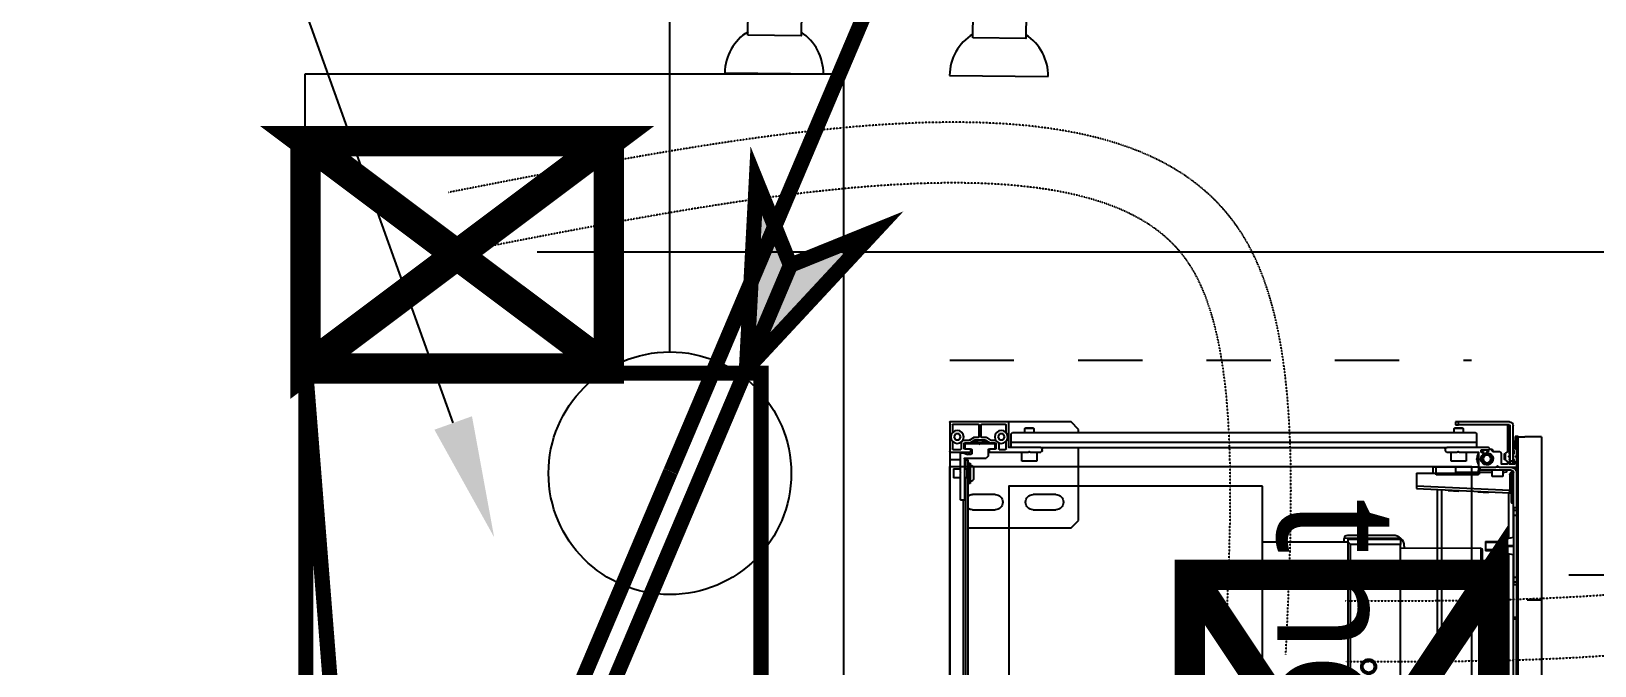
# Model space of a CAD drawing. Header units: millimetres. Extents: x 459337 to 526921, y -375392 to -289779.
# Drawn here: x 469246 to 470277, y -344274 to -343856 of the extents above; entities that cross this region are included whole.
import ezdxf
from ezdxf import colors
from ezdxf.entities.mleader import LeaderData, LeaderLine
from ezdxf.math import Vec2, Vec3

# ---------------------------------------------------------------- set-up
doc = ezdxf.new("R2010")
doc.units = ezdxf.units.MM
for name, pattern in [('prlm_ef', [0.165, 0.1, -0.065]), ('prlm_gaz', [36, 24, -3, 0, -3, 0, -3, 0, -3]), ('prlm_vmc', [0.282222, 0.141111, -0.141111])]:
    doc.linetypes.add(name, pattern=pattern)
for name, color, linetype, lineweight in [('_GAZELEC-BOITE INCORPO', 36, 'Continuous', 18), ('_GAZELEC-RESERVATION', 1, 'Continuous', 18), ('_GAZELEC-RESERVATION 2', 132, 'Continuous', 18)]:
    doc.layers.add(name, color=color, linetype=linetype, lineweight=lineweight)
for name, color, linetype in [('_GAZELEC-EAU CHAUDE', 1, 'Continuous'), ('GAZ-EU FLECHE', 42, 'Continuous'), ('GAZ-FLECHE VMC', 93, 'Continuous'), ('prlm-CHAUFF', 30, 'Continuous'), ('prlm-EAU-EF', 161, 'Continuous'), ('prlm-GAZ', 20, 'Continuous'), ('prlm-GT', 242, 'Continuous'), ('prlm-MOD', 64, 'Continuous'), ('prlm-VMC', 93, 'Continuous')]:
    doc.layers.add(name, color=color, linetype=linetype)
doc.styles.add('Arial', font='arial.ttf')
doc.styles.add('prlm-chauff', font='trebucbi.ttf', dxfattribs={"height": 18})
doc.styles.get("Standard").update_dxf_attribs({"font": 'arial.ttf'})
doc.dimstyles.new('200', dxfattribs={"dimtxt": 150, "dimasz": 25, "dimexe": 50, "dimexo": 50, "dimgap": 20, "dimtad": 1, "dimdec": 0, "dimlfac": 0.1, "dimdsep": 46, "dimtxsty": 'Arial', "dimblk1": 'DOTBLANK', "dimblk2": 'DOTBLANK', "dimsah": 1, "dimcen": 25, "dimclrd": 5, "dimclre": 5, "dimadec": 0, "dimazin": 0, "dimtfac": 1, "dimtdec": 0, "dimtmove": 0, "dimatfit": 3, "dimldrblk": 'DOTBLANK', "dimfxl": 50, "dimtolj": 1, "dimtzin": 0, "dimarcsym": 0})

# ---------------------------------------------------------------- blocks, each defined once
blk = doc.blocks.new('MTI900_Alu_390')
at = {"layer": 'prlm-MOD', "color": 1, "linetype": 'Continuous'}
for p, q in [((-4.475, 0), (-4.472, 0)), ((-4.475, -0.003), (-4.475, 0)), ((-4.472, 0), (-4.278, 0)), ((-4.278, 0), (-4.225, 0)), ((-4.225, 0), (4.225, 0)), ((-4.225, -0.07), (-4.225, 0)), ((-4.475, -0.387), (-4.475, -0.003)), ((-4.457, -0.191), (-4.457, -0.021)), ((-4.454, -0.018), (-4.403, -0.018)), ((-4.395, -0.038), (-4.375, -0.027)), ((-4.395, -0.062), (-4.395, -0.038)), ((-4.375, -0.073), (-4.395, -0.062)), ((-4.375, -0.027), (-4.355, -0.038)), ((-4.355, -0.062), (-4.375, -0.073)), ((-4.355, -0.038), (-4.355, -0.062)), ((-4.353, -0.086), (-4.353, -0.129)), ((-4.347, -0.018), (-4.296, -0.018)), ((-4.335, -0.098), (-4.335, -0.134)), ((-4.298, -0.095), (-4.332, -0.095)), ((-4.296, -0.077), (-4.331, -0.077)), ((-4.33, -0.195), (-4.33, -0.103)), ((-4.327, -0.1), (-4.298, -0.1)), ((-4.295, -0.137), (-4.295, -0.098)), ((-4.293, -0.021), (-4.293, -0.074)), ((-4.275, -0.003), (-4.275, -0.137)), ((-4.27, -0.073), (-4.27, -0.09)), ((-4.27, -0.09), (-4.26, -0.12)), ((-4.267, -0.07), (-4.14, -0.07)), ((-4.235, -0.1), (-4.235, -0.24)), ((-3.963, -0.1), (-4.229, -0.1)), ((-4.225, -0.105), (-4.225, -0.1)), ((-4.165, -0.025), (-4.105, -0.025)), ((-4.165, -0.025), (-4.165, -0.07)), ((-4.165, -0.1), (-4.165, -0.115)), ((-4.135, -0.075), (-4.14, -0.07)), ((-4.13, -0.07), (-4.135, -0.075)), ((-4.13, -0.07), (-3.963, -0.07)), ((-4.105, -0.07), (-4.105, -0.025)), ((-4.105, -0.115), (-4.105, -0.1)), ((-3.96, -0.073), (-3.96, -0.097)), ((-3.96, -0.09), (3.96, -0.09)), ((-4.376, -0.194), (-4.454, -0.194)), ((-4.454, -0.206), (-4.376, -0.206)), ((-4.373, -0.16), (-4.373, -0.191)), ((-4.354, -0.13), (-4.372, -0.159)), ((-4.338, -0.16), (-4.355, -0.19)), ((-4.355, -0.166), (-4.355, -0.234)), ((-4.336, -0.136), (-4.354, -0.164)), ((-4.33, -0.168), (-4.342, -0.168)), ((-4.338, -0.24), (-4.338, -0.16)), ((-4.33, -0.16), (-4.338, -0.16)), ((-4.325, -0.2), (-4.33, -0.195)), ((-4.33, -0.205), (-4.325, -0.2)), ((-4.33, -0.297), (-4.33, -0.205)), ((-4.295, -0.137), (-4.295, -0.142)), ((-4.278, -0.14), (-4.292, -0.14)), ((-4.292, -0.145), (-4.263, -0.145)), ((-4.26, -0.142), (-4.26, -0.12)), ((-4.225, -0.105), (-4.165, -0.105)), ((-4.225, -0.105), (-4.225, -0.12)), ((-4.225, -0.12), (-4.17, -0.12)), ((-4.203, -0.12), (-4.203, -0.125)), ((-4.203, -0.125), (-4.067, -0.125)), ((-4.203, -0.125), (-4.203, -0.135)), ((-4.203, -0.135), (-4.067, -0.135)), ((-4.165, -0.115), (-4.175, -0.125)), ((-4.167, -0.158), (-4.102, -0.158)), ((-4.105, -0.115), (-4.165, -0.115)), ((-4.105, -0.105), (4.105, -0.105)), ((-4.095, -0.125), (-4.105, -0.115)), ((-4.1, -0.12), (4.1, -0.12)), ((-4.067, -0.125), (-4.067, -0.12)), ((-4.067, -0.135), (-4.067, -0.125)), ((-3.995, -0.3), (-3.995, -0.15)), ((-3.895, -0.15), (-3.895, -0.3)), ((-3.775, -0.12), (-3.775, -0.8)), ((-4.457, -0.369), (-4.457, -0.209)), ((-4.373, -0.209), (-4.373, -0.24)), ((-4.373, -0.24), (-4.354, -0.27)), ((-4.355, -0.21), (-4.338, -0.24)), ((-4.354, -0.236), (-4.335, -0.265)), ((-4.353, -0.271), (-4.353, -0.304)), ((-4.33, -0.232), (-4.342, -0.232)), ((-4.338, -0.24), (-4.33, -0.24)), ((-4.335, -0.265), (-4.335, -0.302)), ((-4.332, -0.305), (-4.298, -0.305)), ((-4.298, -0.3), (-4.327, -0.3)), ((-4.295, -0.258), (-4.295, -0.263)), ((-4.295, -0.302), (-4.295, -0.263)), ((-4.25, -0.255), (-4.292, -0.255)), ((-4.292, -0.26), (-4.278, -0.26)), ((-4.275, -0.263), (-4.275, -0.52)), ((-4.25, -0.255), (-4.235, -0.24)), ((-4.475, -0.8), (-4.475, -0.387)), ((-4.308, -0.39), (-4.472, -0.39)), ((-4.403, -0.372), (-4.454, -0.372)), ((-4.395, -0.405), (-4.405, -0.415)), ((-4.395, -0.328), (-4.375, -0.317)), ((-4.395, -0.352), (-4.395, -0.328)), ((-4.375, -0.363), (-4.395, -0.352)), ((-4.34, -0.405), (-4.395, -0.405)), ((-4.375, -0.317), (-4.355, -0.328)), ((-4.355, -0.352), (-4.375, -0.363)), ((-4.355, -0.328), (-4.355, -0.352)), ((-4.296, -0.372), (-4.347, -0.372)), ((-4.305, -0.405), (-4.34, -0.405)), ((-4.34, -0.405), (-4.34, -3.475)), ((-4.328, -0.323), (-4.296, -0.323)), ((-4.305, -0.6), (-4.305, -0.393)), ((-4.293, -0.326), (-4.293, -0.369)), ((-4.43, -0.495), (-4.435, -0.5)), ((-4.435, -0.5), (-4.435, -0.55)), ((-4.43, -0.555), (-4.43, -0.495)), ((-4.405, -0.495), (-4.43, -0.495)), ((-4.405, -0.415), (-4.405, -3.465)), ((-4.215, -0.475), (-4.275, -0.475)), ((-4.215, -0.575), (-4.215, -0.475)), ((-4.435, -0.55), (-4.43, -0.555)), ((-4.43, -0.555), (-4.405, -0.555)), ((-4.305, -0.6), (-4.305, -3.277)), ((-4.285, -0.61), (-4.295, -0.61)), ((-4.275, -0.52), (-4.278, -0.523)), ((-4.278, -0.527), (-4.275, -0.53)), ((-4.275, -0.53), (-4.275, -0.52)), ((-4.275, -0.53), (-4.275, -0.6)), ((-4.275, -0.575), (-4.215, -0.575)), ((-3.995, -0.7), (-3.995, -0.55)), ((-3.895, -0.55), (-3.895, -0.7)), ((-4.425, -0.85), (-4.475, -0.8)), ((-3.775, -0.8), (-3.825, -0.85)), ((-4.405, -0.85), (-4.425, -0.85)), ((-3.825, -0.85), (-4.305, -0.85)), ((-4.135, -3.077), (-4.136, -3.497)), ((-4.135, -3.077), (-4.05, -3.077)), ((-4.022, -3.692), (-4.05, -3.077)), ((-4.05, -3.077), (-4.035, -3.077)), ((-4.035, -3.077), (-4.007, -3.691)), ((-4.175, -3.207), (-4.175, -3.187)), ((-4.135, -3.187), (-4.175, -3.187)), ((-4.305, -3.553), (-4.305, -3.277)), ((-4.295, -3.267), (-4.285, -3.267)), ((-4.275, -3.277), (-4.275, -3.346)), ((-4.175, -3.337), (-4.175, -3.207)), ((-4.125, -3.207), (-4.175, -3.207)), ((-4.125, -3.487), (-4.125, -3.207)), ((-0.277, -3.215), (-4.029, -3.215)), ((-0.277, -3.245), (-4.027, -3.245)), ((-4.021, -3.285), (-4.026, -3.286)), ((-4.021, -3.285), (-4.017, -3.356)), ((-4.475, -3.355), (-4.475, -3.335)), ((-4.475, -3.335), (-4.455, -3.335)), ((-4.475, -3.69), (-4.475, -3.355)), ((-4.455, -3.355), (-4.475, -3.355)), ((-4.455, -3.335), (-4.455, -3.355)), ((-4.455, -3.69), (-4.455, -3.355)), ((-4.43, -3.325), (-4.435, -3.33)), ((-4.435, -3.33), (-4.435, -3.38)), ((-4.435, -3.38), (-4.43, -3.385)), ((-4.43, -3.385), (-4.43, -3.325)), ((-4.405, -3.325), (-4.43, -3.325)), ((-4.43, -3.385), (-4.405, -3.385)), ((-4.276, -3.348), (-4.278, -3.35)), ((-4.278, -3.354), (-4.276, -3.356)), ((-4.215, -3.305), (-4.275, -3.305)), ((-4.275, -3.358), (-4.275, -3.346)), ((-4.275, -3.358), (-4.275, -3.484)), ((-4.215, -3.405), (-4.215, -3.305)), ((-4.175, -3.487), (-4.175, -3.337)), ((-4.14, -3.337), (-4.175, -3.337)), ((-4.14, -3.487), (-4.14, -3.337)), ((-4.022, -3.356), (-4.017, -3.356)), ((-4.405, -3.465), (-4.395, -3.475)), ((-4.34, -3.475), (-4.395, -3.475)), ((-4.305, -3.475), (-4.34, -3.475)), ((-4.29, -3.507), (-4.285, -3.504)), ((-4.274, -3.504), (-4.287, -3.504)), ((-4.275, -3.405), (-4.215, -3.405)), ((-4.272, -3.487), (-4.178, -3.487)), ((-4.24, -3.478), (-4.23, -3.472)), ((-4.23, -3.472), (-4.22, -3.478)), ((-4.175, -3.49), (-4.175, -3.487)), ((-4.175, -3.487), (-4.155, -3.487)), ((-4.175, -3.49), (-4.175, -3.601)), ((-4.155, -3.497), (-4.175, -3.497)), ((-4.14, -3.487), (-4.155, -3.487)), ((-4.155, -3.487), (-4.155, -3.497)), ((-4.155, -3.702), (-4.155, -3.497)), ((-4.125, -3.487), (-4.14, -3.487)), ((-4.14, -3.577), (-4.14, -3.487)), ((-4.136, -3.497), (-4.14, -3.497)), ((-4.012, -3.482), (-4.017, -3.482)), ((-4.012, -3.482), (-4.008, -3.552)), ((-4.277, -3.582), (-4.304, -3.555)), ((-4.291, -3.577), (-4.291, -3.568)), ((-4.281, -3.583), (-4.291, -3.577)), ((-4.29, -3.507), (-4.29, -3.549)), ((-4.287, -3.552), (-4.282, -3.552)), ((-4.279, -3.549), (-4.279, -3.545)), ((-4.276, -3.542), (-4.273, -3.542)), ((-4.276, -3.627), (-4.276, -3.584)), ((-4.271, -3.518), (-4.271, -3.507)), ((-4.266, -3.521), (-4.268, -3.521)), ((-4.195, -3.561), (-4.195, -3.523)), ((-4.176, -3.603), (-4.183, -3.61)), ((-4.175, -3.623), (-4.175, -3.601)), ((-4.115, -3.577), (-4.155, -3.577)), ((-4.115, -3.647), (-4.115, -3.577)), ((-4.013, -3.552), (-4.008, -3.552)), ((-3.685, -3.532), (-3.625, -3.532)), ((-3.685, -3.532), (-3.685, -3.677)), ((-3.679, -3.677), (-3.679, -3.532)), ((-3.631, -3.677), (-3.631, -3.532)), ((-3.625, -3.677), (-3.625, -3.532)), ((-4.455, -3.682), (-4.455, -3.68)), ((-4.452, -3.677), (-4.279, -3.677)), ((-4.215, -3.695), (-4.45, -3.695)), ((-4.285, -3.692), (-4.445, -3.692)), ((-4.265, -3.69), (-4.283, -3.69)), ((-4.277, -3.676), (-4.268, -3.663)), ((-4.198, -3.637), (-4.266, -3.637)), ((-4.263, -3.657), (-4.265, -3.659)), ((-4.225, -3.659), (-4.265, -3.659)), ((-4.265, -3.659), (-4.265, -3.662)), ((-4.265, -3.662), (-4.225, -3.662)), ((-4.265, -3.69), (-4.265, -3.695)), ((-4.227, -3.657), (-4.263, -3.657)), ((-4.252, -3.692), (-4.262, -3.692)), ((-4.261, -3.657), (-4.261, -3.662)), ((-4.261, -3.69), (-4.261, -3.695)), ((-4.247, -3.687), (-4.252, -3.692)), ((-4.238, -3.692), (-4.243, -3.687)), ((-4.228, -3.692), (-4.238, -3.692)), ((-4.229, -3.657), (-4.229, -3.662)), ((-4.229, -3.69), (-4.229, -3.695)), ((-4.225, -3.659), (-4.227, -3.657)), ((-4.225, -3.662), (-4.225, -3.659)), ((-4.225, -3.69), (-4.198, -3.69)), ((-4.225, -3.695), (-4.225, -3.69)), ((-4.222, -3.663), (-4.213, -3.676)), ((-4.215, -3.715), (-4.215, -3.695)), ((-4.215, -3.695), (-4.195, -3.695)), ((-4.211, -3.677), (-4.198, -3.677)), ((-4.195, -3.674), (-4.195, -3.64)), ((-4.195, -3.722), (-4.195, -3.693)), ((-4.183, -3.614), (-4.176, -3.621)), ((-4.175, -3.623), (-4.175, -3.734)), ((-4.155, -3.647), (-4.115, -3.647)), ((-4.14, -3.657), (-4.14, -3.647)), ((-4.125, -3.692), (-4.022, -3.692)), ((-4.125, -3.702), (-4.125, -3.692)), ((-4.125, -3.702), (-4.105, -3.702)), ((-4.105, -3.702), (-3.965, -3.702)), ((-4.105, -3.702), (-4.105, -3.712)), ((-4.007, -3.691), (-4.022, -3.692)), ((-4.022, -3.692), (-4.022, -3.692)), ((-3.707, -3.685), (-4.007, -3.685)), ((-4.007, -3.691), (-4.007, -3.692)), ((-3.965, -3.702), (-3.945, -3.702)), ((-3.965, -3.702), (-3.965, -3.712)), ((-3.705, -3.677), (-3.713, -3.717)), ((-3.66, -3.677), (-3.705, -3.677)), ((-3.66, -3.622), (-3.655, -3.622)), ((-3.66, -3.622), (-3.66, -3.636)), ((-3.66, -3.636), (-3.655, -3.636)), ((-3.66, -3.636), (-3.66, -3.717)), ((-3.655, -3.622), (-3.655, -3.636)), ((-3.655, -3.636), (-3.655, -3.717)), ((-3.655, -3.677), (-3.605, -3.677)), ((-3.597, -3.717), (-3.605, -3.677)), ((-0.26, -3.685), (-3.603, -3.685)), ((-4.215, -3.715), (-4.45, -3.715)), ((-4.378, -3.747), (-4.378, -3.727)), ((-4.378, -3.727), (-4.298, -3.727)), ((-4.375, -3.747), (-4.378, -3.747)), ((-4.375, -3.737), (4.375, -3.737)), ((-4.375, -3.747), (-4.375, -3.737)), ((4.375, -3.747), (-4.375, -3.747)), ((-4.375, -3.747), (-4.375, -3.792)), ((-4.375, -3.902), (-4.375, -3.792)), ((-4.345, -3.724), (-4.345, -3.718)), ((-4.342, -3.715), (-4.288, -3.715)), ((-4.298, -3.727), (-4.342, -3.727)), ((-4.298, -3.727), (-4.298, -3.737)), ((-4.295, -3.734), (-4.295, -3.73)), ((-4.283, -3.72), (-4.265, -3.72)), ((-4.265, -3.716), (-4.269, -3.72)), ((-4.262, -3.716), (-4.265, -3.716)), ((-4.26, -3.715), (-4.231, -3.715)), ((-4.247, -3.732), (-4.252, -3.737)), ((-4.241, -3.734), (-4.249, -3.734)), ((-4.238, -3.737), (-4.243, -3.732)), ((-4.225, -3.716), (-4.229, -3.716)), ((-4.221, -3.72), (-4.225, -3.716)), ((-4.225, -3.72), (-4.215, -3.72)), ((-4.195, -3.715), (-4.215, -3.715)), ((-4.215, -3.72), (-4.215, -3.722)), ((-4.212, -3.725), (-4.198, -3.725)), ((-4.175, -3.737), (-4.175, -3.734)), ((-4.165, -3.737), (-4.165, -3.726)), ((-3.907, -3.717), (-4.14, -3.717)), ((-4.135, -3.717), (-4.135, -3.712)), ((-4.105, -3.712), (-4.135, -3.712)), ((-4.105, -3.712), (-4.105, -3.717)), ((-3.965, -3.712), (-4.105, -3.712)), ((-3.965, -3.717), (-3.965, -3.712)), ((-3.935, -3.712), (-3.965, -3.712)), ((-3.935, -3.712), (-3.935, -3.717)), ((-3.935, -3.715), (-3.713, -3.715)), ((-3.907, -3.737), (-3.907, -3.717)), ((-3.907, -3.717), (-3.893, -3.717)), ((-3.893, -3.717), (-3.86, -3.717)), ((-3.893, -3.717), (-3.893, -3.737)), ((-3.86, -3.717), (-3.45, -3.717)), ((-3.86, -3.717), (-3.86, -3.737)), ((-3.597, -3.715), (-0.25, -3.715)), ((-3.45, -3.717), (-3.45, -3.737)), ((-3.45, -3.717), (-3.417, -3.717)), ((-3.417, -3.737), (-3.417, -3.717)), ((-3.417, -3.717), (-3.403, -3.717)), ((-3.185, -3.717), (-3.403, -3.717)), ((-3.403, -3.717), (-3.403, -3.737)), ((-3.185, -3.717), (-3.175, -3.717)), ((-3.185, -3.737), (-3.185, -3.717)), ((-3.175, -3.717), (-3.175, -3.737)), ((-3.175, -3.735), (-0.243, -3.735)), ((-4.375, -3.902), (4.375, -3.902))]:
    blk.add_line(p, q, dxfattribs=at)
at = {"layer": 'prlm-MOD', "color": 1, "ltscale": 50}
blk.add_lwpolyline([(-3.3, -3.806), (-3.3, -3.902)], dxfattribs=at)
at = {"layer": 'prlm-MOD', "color": 1, "linetype": 'Continuous'}
for centre, radius in [((-4.375, -0.05), 0.0425), ((-4.375, -0.34), 0.0425), ((-4.23, -3.542), 0.035), ((-4.23, -3.542), 0.03), ((-4.23, -3.542), 0.025)]:
    blk.add_circle(centre, radius, dxfattribs=at)
for centre, radius, start, end in [((-4.472, -0.003), 0.003, 90, 180), ((-4.278, -0.003), 0.003, 0, 90), ((-4.454, -0.021), 0.003, 90, 180), ((-4.403, -0.021), 0.003, 84.5182, 90), ((-4.347, -0.021), 0.003, 90, 95.4817), ((-4.331, -0.067), 0.01, 213.6525, 270), ((-4.332, -0.098), 0.003, 90, 180), ((-4.327, -0.103), 0.003, 90, 180), ((-4.298, -0.098), 0.003, 0, 90), ((-4.298, -0.103), 0.003, 0, 90), ((-4.296, -0.021), 0.003, 0, 90), ((-4.296, -0.074), 0.003, 270, 0), ((-4.267, -0.073), 0.003, 90, 180), ((-4.267, -0.09), 0.003, 180, 198.4349), ((-4.232, -0.1), 0.003, 0, 180), ((-3.963, -0.073), 0.003, 0, 90), ((-3.963, -0.097), 0.003, 270, 0), ((-4.454, -0.191), 0.003, 180, 270), ((-4.454, -0.209), 0.003, 90, 180), ((-4.376, -0.191), 0.003, 270, 0), ((-4.376, -0.209), 0.003, 0, 90), ((-4.37, -0.16), 0.003, 146.3099, 180), ((-4.352, -0.166), 0.003, 146.3099, 180), ((-4.356, -0.129), 0.003, 326.3099, 0), ((-4.338, -0.134), 0.003, 326.3099, 0), ((-4.292, -0.137), 0.003, 180, 270), ((-4.292, -0.142), 0.003, 180, 270), ((-4.278, -0.137), 0.003, 270, 0), ((-4.263, -0.142), 0.003, 270, 0), ((-4.263, -0.12), 0.003, 0, 18.4349), ((-4.167, -0.138), 0.02, 171.3731, 270), ((-4.167, -0.133), 0.02, 185.7392, 187.1808), ((-4.102, -0.138), 0.02, 270, 8.6269), ((-4.102, -0.133), 0.02, 352.8192, 354.2608), ((-3.945, -0.15), 0.05, 143.1301, 180), ((-3.945, -0.15), 0.05, 0, 36.8699), ((-4.352, -0.234), 0.003, 180, 213.6901), ((-4.356, -0.271), 0.003, 0, 33.6901), ((-4.332, -0.302), 0.003, 180, 270), ((-4.327, -0.297), 0.003, 180, 270), ((-4.298, -0.297), 0.003, 270, 0), ((-4.298, -0.302), 0.003, 270, 0), ((-4.292, -0.258), 0.003, 90, 180), ((-4.292, -0.263), 0.003, 90, 180), ((-4.278, -0.263), 0.003, 0, 90), ((-3.945, -0.3), 0.05, 180, 0), ((-4.472, -0.387), 0.003, 180, 270), ((-4.454, -0.369), 0.003, 180, 270), ((-4.403, -0.369), 0.003, 270, 275.4818), ((-4.347, -0.369), 0.003, 264.5182, 270), ((-4.328, -0.333), 0.01, 90, 133.851), ((-4.308, -0.393), 0.003, 0, 90), ((-4.296, -0.326), 0.003, 0, 90), ((-4.296, -0.369), 0.003, 270, 0), ((-3.945, -0.55), 0.05, 0, 180), ((-4.295, -0.6), 0.01, 180, 270), ((-4.285, -0.6), 0.01, 270, 0), ((-4.276, -0.525), 0.003, 135, 225), ((-3.945, -0.7), 0.05, 180, 0), ((-4.295, -3.277), 0.01, 90, 180), ((-4.285, -3.277), 0.01, 0, 90), ((-4.276, -3.352), 0.003, 135, 225), ((-4.278, -3.346), 0.003, 315, 0), ((-4.278, -3.358), 0.003, 0, 45), ((-4.287, -3.507), 0.003, 90, 180), ((-4.23, -3.542), 0.06, 140.7035, 188.509), ((-4.23, -3.542), 0.065, 144.2242, 157.3801), ((-4.272, -3.484), 0.003, 180, 270), ((-4.274, -3.507), 0.003, 0, 90), ((-4.23, -3.542), 0.04, 184.0006, 146.0728), ((-4.23, -3.542), 0.065, 57.7958, 122.2042), ((-4.23, -3.542), 0.06, 66.4435, 113.5565), ((-4.178, -3.49), 0.003, 0, 90), ((-4.302, -3.553), 0.003, 180, 225), ((-4.287, -3.549), 0.003, 180, 270), ((-4.23, -3.542), 0.065, 206.162, 224.9525), ((-4.282, -3.549), 0.003, 270, 0), ((-4.276, -3.545), 0.003, 90, 180), ((-4.279, -3.584), 0.003, 0, 45), ((-4.273, -3.545), 0.003, 4.0006, 90), ((-4.268, -3.518), 0.003, 180, 270), ((-4.23, -3.542), 0.04, 146.0728, 184.0006), ((-4.266, -3.518), 0.003, 270, 326.0728), ((-4.178, -3.601), 0.003, 315, 0), ((-4.45, -3.69), 0.025, 180, 270), ((-4.452, -3.68), 0.003, 90, 180), ((-4.445, -3.682), 0.01, 180, 270), ((-4.45, -3.69), 0.005, 180, 270), ((-4.283, -3.693), 0.003, 90, 160.5288), ((-4.279, -3.674), 0.003, 270, 325.008), ((-4.266, -3.627), 0.01, 180, 270), ((-4.265, -3.665), 0.003, 90, 145.008), ((-4.265, -3.693), 0.003, 19.4712, 90), ((-4.245, -3.689), 0.003, 45, 135), ((-4.225, -3.693), 0.003, 90, 160.5288), ((-4.225, -3.665), 0.003, 34.992, 90), ((-4.211, -3.674), 0.003, 214.992, 270), ((-4.198, -3.64), 0.003, 0, 90), ((-4.198, -3.674), 0.003, 270, 0), ((-4.198, -3.693), 0.003, 0, 90), ((-4.181, -3.612), 0.003, 135, 225), ((-4.178, -3.623), 0.003, 0, 45), ((-4.14, -3.702), 0.035, 180, 270), ((-4.115, -3.71), 0.05, 129.8841, 142.9139), ((-4.14, -3.702), 0.015, 180, 270), ((-4.16, -3.657), 0.02, 309.8841, 0), ((-4.125, -3.712), 0.02, 90, 192.412), ((-4.125, -3.712), 0.01, 90, 180), ((-3.997, -3.692), 0.01, 182.6026, 270), ((-3.945, -3.712), 0.01, 0, 90), ((-4.342, -3.718), 0.003, 90, 180), ((-4.342, -3.724), 0.003, 180, 270), ((-4.298, -3.73), 0.003, 0, 90), ((-4.292, -3.734), 0.003, 180, 270), ((-4.288, -3.718), 0.003, 9.5941, 90), ((-4.283, -3.717), 0.003, 189.5941, 270), ((-4.275, -3.715), 0.01, 353.9388, 0), ((-4.265, -3.717), 0.003, 270, 350.4059), ((-4.26, -3.718), 0.003, 90, 170.4059), ((-4.245, -3.734), 0.003, 45, 135), ((-4.231, -3.718), 0.003, 9.5941, 90), ((-4.225, -3.717), 0.003, 189.5941, 270), ((-4.215, -3.715), 0.01, 180, 186.0612), ((-4.212, -3.722), 0.003, 180, 270), ((-4.198, -3.722), 0.003, 270, 0), ((-4.178, -3.734), 0.003, 270, 0)]:
    blk.add_arc(centre, radius, start, end, dxfattribs=at)
for centre, major_axis, ratio, start_param, end_param in [((-3.997, -3.692), (0.025, 0), 0.4, 3.187016, 4.712389), ((-4.022, -3.693), (0.015, 0.0007), 0.045361, 0, 1.568734)]:
    blk.add_ellipse(centre, major_axis=major_axis, ratio=ratio, start_param=start_param, end_param=end_param, dxfattribs=at)
blk = doc.blocks.new('xi.thema+')
at = {"layer": 'prlm-CHAUFF', "color": 7, "linetype": 'prlm_vmc', "ltscale": 30}
blk.add_lwpolyline([(-27.9, 0), (-27.9, 34.4)], dxfattribs=at)
at = {"layer": 'prlm-CHAUFF', "color": 0}
blk.add_lwpolyline([(-20.9, 0), (-20.9, 34.4), (20.9, 34.4), (20.9, 0)], close=True, dxfattribs=at)
at = {"layer": 'prlm-CHAUFF', "color": 0, "insert": (0, 25.54), "char_height": 8, "width": 7.1971, "attachment_point": 5, "style": 'prlm-chauff'}
blk.add_mtext('thema+', dxfattribs=at)
blk = doc.blocks.new('xi.uta-yzen-d')
at = {"layer": 'prlm-CHAUFF', "ltscale": 50}
for p, q in [((-20.9, 35.12), (-36.3, 35.12)), ((-36.4, 35.02), (-20.8, 35.02)), ((-36.4, 35.02), (-36.4, 29.72)), ((-36.55, 29.97), (-36.4, 29.97)), ((-37.25, 29.22), (-37.25, 26.22)), ((-37.06, 29.72), (-36.65, 29.72)), ((-37.06, 29.72), (-37.06, 26.02)), ((-37, 29.72), (-37, 26.27)), ((-36.98, 29.72), (-36.98, 26.27)), ((-20.55, 29.72), (-36.65, 29.72)), ((-36.65, 29.72), (-36.65, 26.42)), ((-37, 28.42), (-36.98, 28.42)), ((-36.98, 28.07), (-37, 28.07)), ((-37, 27.69), (-36.98, 27.69)), ((-36.98, 27.34), (-37, 27.34)), ((-37, 27.29), (-36.98, 27.29)), ((-36.98, 27.19), (-37, 27.19)), ((-36.8, 26.02), (-37.05, 26.02)), ((-36.98, 26.27), (-37, 26.27)), ((-36.8, 26.27), (-36.98, 26.27)), ((-36.65, 26.42), (-36.8, 26.27)), ((-20.4, 26.27), (-36.8, 26.27)), ((-36.8, 26.27), (-36.8, 20.62)), ((-20.55, 26.42), (-36.65, 26.42))]:
    blk.add_line(p, q, dxfattribs=at)
blk.add_lwpolyline([(-40.5, 20.62), (-40.5, 3.9), (40.5, 3.9), (40.5, 20.62)], close=True, dxfattribs=at)
for radius in [0.5, 0.48, 0.38]:
    blk.add_circle((-28.6, 27.62), radius, dxfattribs=at)
for centre, radius, start, end in [((-36.3, 35.02), 0.1, 90, 180), ((-36.55, 29.27), 0.7, 90, 136.2731), ((-36.47, 29.24), 0.776, 138.5248, 181.7675), ((-37.05, 26.22), 0.2, 180, 268.3239), ((-37.05, 26.22), 0.2, 268.3239, 270)]:
    blk.add_arc(centre, radius, start, end, dxfattribs=at)
for centre, major_axis, ratio, start_param, end_param in [((-36.55, 28.96), (-0.45, 0), 0.974723, 5.983927, 6.283185), ((-36.55, 28.6), (-0.45, 0), 0.974723, 5.983927, 6.283185), ((-35.75, 28.6), (-1.25, 0), 0.146694, 0, 0.179125)]:
    blk.add_ellipse(centre, major_axis=major_axis, ratio=ratio, start_param=start_param, end_param=end_param, dxfattribs=at)
blk.add_open_spline([(-36.98, 29.39), (-36.99, 29.38), (-36.99, 29.37), (-37, 29.32), (-37, 29.29), (-37, 29.27)], degree=3, knots=[0.8185803, 0.8185803, 0.8185803, 0.8185803, 0.875, 0.875, 1, 1, 1, 1], dxfattribs=at)
blk = doc.blocks.new('xi.dchrob')
at = {"layer": 'prlm-MOD', "color": 161}
for p, q in [((8.16, -2.3), (8.16, 2.3)), ((13.38, 1.16), (13.38, -1.16))]:
    blk.add_line(p, q, dxfattribs=at)
for points in [[(0, 10.66), (0, 4.16)], [(5.77, 7.56), (8.16, 2.38)], [(4.19, -5.66), (4.19, 5.66)], [(5.77, -7.26), (8.16, -2.37)], [(0, -4.16), (0, -10.66)]]:
    blk.add_lwpolyline(points, dxfattribs=at)
for points in [[(2.5, 9.16), (4.19, 9.16), (4.19, 5.66), (2.5, 5.66)], [(13.38, -2.37), (8.16, -2.37), (8.16, 2.38), (13.38, 2.38)], [(2.5, -5.66), (4.19, -5.66), (4.19, -9.16), (2.5, -9.16)]]:
    blk.add_lwpolyline(points, close=True, dxfattribs=at)
for centre, radius, start, end in [((0, 7.41), 3.25, 32.579, 90), ((4.65, 7.56), 1.13, 0, 114.0743), ((0, 7.41), 3.25, 270, 327.421), ((0, -7.41), 3.25, 32.579, 90), ((4.65, -7.26), 1.13, 245.9257, 360), ((0, -7.41), 3.25, 270, 327.421)]:
    blk.add_arc(centre, radius, start, end, dxfattribs=at)
blk = doc.blocks.new('FLECHE1')
blk.add_line((495907.1, -370439.6), (496141.3, -369887.2))
at = {"const_width": 10}
blk.add_lwpolyline([(495936.1, -370371.1), (496141.3, -369887.2)], dxfattribs=at)
blk = doc.blocks.new('FLECHE2')
h = blk.add_hatch(color=256)
h.dxf.hatch_style = 1
h.paths.add_polyline_path([(496271.9, -370023.3), (496278.4, -369899.2), (496300.9, -369954.8), (496356.5, -369932.3)])
at = {"const_width": 10}
for points in [[(496066.7, -370507.2), (496300.9, -369954.8), (496356.5, -369932.3), (496271.9, -370023.3), (496300.9, -369954.8), (496278.4, -369899.2), (496271.9, -370023.3), (496356.5, -369932.3), (496300.9, -369954.8), (496278.4, -369899.2), (496271.9, -370023.3)], [(496271.9, -370023.3), (496278.4, -369899.2), (496300.9, -369954.8), (496356.5, -369932.3), (496271.9, -370023.3)]]:
    blk.add_lwpolyline(points, dxfattribs=at)
blk = doc.blocks.new('_DOTBLANK')
at = {"color": 0, "linetype": 'ByBlock'}
blk.add_line((-0.5, 0), (-1, 0), dxfattribs=at)
blk.add_circle((0, 0), 0.5, dxfattribs=at)
blk = doc.blocks.new('*D117')
at = {"layer": '_GAZELEC-BOITE INCORPO', "color": 5, "lineweight": -2, "transparency": 16777216}
for p, q in [((469579.4, -342193.4), (470528.9, -342193.4)), ((470478.9, -343976.2), (470478.9, -342218.4)), ((469579.4, -344001.2), (470528.9, -344001.2))]:
    blk.add_line(p, q, dxfattribs=at)
at = {"layer": '_GAZELEC-BOITE INCORPO', "color": 5, "lineweight": -2, "transparency": 16777216, "xscale": 25, "yscale": 25, "zscale": 25}
for p, rotation in [((470478.9, -342193.4), 90), ((470478.9, -344001.2), 270)]:
    blk.add_blockref('_DOTBLANK', p, dxfattribs=dict(at, rotation=rotation))
at = {"layer": '_GAZELEC-BOITE INCORPO', "color": 0, "transparency": 16777216, "insert": (470382.4, -343097.3), "char_height": 150, "attachment_point": 5, "rotation": 90, "style": 'Arial'}
blk.add_mtext('\\A1;181', dxfattribs=at)
blk = doc.blocks.new('*D118')
at = {"layer": '_GAZELEC-BOITE INCORPO', "color": 5, "lineweight": -2, "transparency": 16777216}
for p, q in [((470259.6, -342196.2), (472811.6, -342196.2)), ((472761.6, -344189.2), (472761.6, -342221.2)), ((470259.6, -344214.2), (472811.6, -344214.2))]:
    blk.add_line(p, q, dxfattribs=at)
at = {"layer": '_GAZELEC-BOITE INCORPO', "color": 5, "lineweight": -2, "transparency": 16777216, "xscale": 25, "yscale": 25, "zscale": 25}
for p, rotation in [((472761.6, -342196.2), 90), ((472761.6, -344214.2), 270)]:
    blk.add_blockref('_DOTBLANK', p, dxfattribs=dict(at, rotation=rotation))
at = {"layer": '_GAZELEC-BOITE INCORPO', "color": 0, "transparency": 16777216, "insert": (472665, -343205.2), "char_height": 150, "attachment_point": 5, "rotation": 90, "style": 'Arial'}
blk.add_mtext('\\A1;202', dxfattribs=at)
blk = doc.blocks.new('*D119')
at = {"layer": '_GAZELEC-BOITE INCORPO', "color": 5, "lineweight": -2, "transparency": 16777216}
for p, q in [((470259.6, -344214.2), (472811.6, -344214.2)), ((472761.6, -344239.2), (472761.6, -344489.2)), ((470259.6, -344514.2), (472811.6, -344514.2))]:
    blk.add_line(p, q, dxfattribs=at)
at = {"layer": '_GAZELEC-BOITE INCORPO', "color": 5, "lineweight": -2, "transparency": 16777216, "xscale": 25, "yscale": 25, "zscale": 25}
for p, rotation in [((472761.6, -344214.2), 90), ((472761.6, -344514.2), 270)]:
    blk.add_blockref('_DOTBLANK', p, dxfattribs=dict(at, rotation=rotation))
at = {"layer": '_GAZELEC-BOITE INCORPO', "color": 0, "transparency": 16777216, "insert": (472665, -344364.2), "char_height": 150, "attachment_point": 5, "rotation": 90, "style": 'Arial'}
blk.add_mtext('\\A1;30', dxfattribs=at)

msp = doc.modelspace()

# ---------------------------------------------------------------- linework, layer by layer
at = {"layer": '_GAZELEC-BOITE INCORPO', "const_width": 20}
for points in [[(469426.686, -344028.261), (469426.689, -344078.261), (469626.683, -344078.249), (469626.68, -343928.249), (469426.68, -343928.261), (469426.689, -344078.261), (469626.68, -343928.249), (469426.68, -343928.268), (469626.683, -344078.249)], [(470209.602, -344314.249), (470209.602, -344214.249), (470009.602, -344214.249), (470009.602, -344514.243), (470209.606, -344514.243), (470209.595, -344214.249), (470009.602, -344514.243), (470209.606, -344514.243), (470009.608, -344214.249)]]:
    msp.add_lwpolyline(points, dxfattribs=at)
at = {"layer": '_GAZELEC-EAU CHAUDE', "linetype": 'prlm_ef'}
for points, knots in [([(470112.091, -344231.348), (470142.367, -344231.375), (470172.38, -344231.399), (470231.765, -344230.274), (470261.136, -344229.124), (470300.825, -344225.994), (470311.465, -344224.996), (470332.855, -344222.615), (470343.604, -344221.224), (470375.686, -344216.402), (470397.021, -344212.296), (470439.475, -344202.374), (470460.593, -344196.557), (470529.59, -344174.71), (470576.765, -344155.194), (470667.978, -344108.493), (470712.015, -344081.31), (470795.549, -344020.274), (470835.046, -343986.423), (470896.554, -343924.708), (470920.141, -343898.344), (470958.61, -343850.234), (470974.187, -343828.991), (471003.408, -343785.356), (471017.05, -343762.968), (471052.877, -343697.932), (471072.563, -343654.122), (471103.963, -343564.259), (471115.679, -343518.207), (471128.291, -343437.668), (471131.275, -343403.474), (471131.976, -343355.836), (471131.801, -343342.524), (471130.688, -343315.866), (471129.751, -343302.5), (471125.834, -343262.374), (471121.749, -343235.587), (471108.494, -343170.921), (471097.888, -343133.24), (471071.76, -343059.979), (471056.236, -343024.4), (471021.019, -342956.665), (471001.325, -342924.51), (470971.693, -342883.201), (470963.182, -342872.038), (470944.621, -342849.145), (470934.502, -342837.51), (470913.679, -342815.153), (470902.977, -342804.431), (470868.461, -342772.121), (470843.623, -342752.095), (470791.418, -342715.668), (470764.049, -342699.268), (470706.879, -342669.783), (470677.078, -342656.699), (470615.182, -342633.573), (470583.088, -342623.532), (470516.788, -342606.231), (470482.582, -342598.971), (470412.268, -342586.964), (470376.16, -342582.217), (470280.063, -342572.771), (470218.764, -342569.817), (470092.81, -342568.414), (470028.155, -342569.963), (469896.425, -342576.291), (469829.35, -342581.069), (469693.693, -342592.554), (469625.111, -342599.26), (469525.92, -342609.354), (469495.561, -342612.496), (469465.179, -342615.64)], [0, 0, 0, 0, 90.53099013, 90.53099013, 181.06198025, 181.06198025, 214.43327974, 214.43327974, 248.48601364, 248.48601364, 316.59148142, 316.59148142, 384.69694921, 384.69694921, 540.85190962, 540.85190962, 697.00687003, 697.00687003, 853.16183044, 853.16183044, 959.8552966, 959.8552966, 1039.76502508, 1039.76502508, 1119.67475355, 1119.67475355, 1266.97972913, 1266.97972913, 1414.28470472, 1414.28470472, 1521.16723611, 1521.16723611, 1562.52479516, 1562.52479516, 1603.88235421, 1603.88235421, 1686.59747232, 1686.59747232, 1804.97774295, 1804.97774295, 1923.35801358, 1923.35801358, 2041.73828421, 2041.73828421, 2087.49307153, 2087.49307153, 2138.95882103, 2138.95882103, 2190.42457054, 2190.42457054, 2300.6400987, 2300.6400987, 2410.85562685, 2410.85562685, 2521.07115501, 2521.07115501, 2631.28668316, 2631.28668316, 2741.50221131, 2741.50221131, 2851.71773947, 2851.71773947, 3028.16458487, 3028.16458487, 3204.61143027, 3204.61143027, 3381.05827568, 3381.05827568, 3557.50512108, 3557.50512108, 3635.10822019, 3635.10822019, 3635.10822019, 3635.10822019]), ([(470033.003, -344264.851), (470033.829, -344247.142), (470034.648, -344229.57), (470035.889, -344195.131), (470036.311, -344178.264), (470036.398, -344145.71), (470036.062, -344130.022), (470034.519, -344103.696), (470033.524, -344092.716), (470030.795, -344072.062), (470029.06, -344062.389), (470025.315, -344046.691), (470023.465, -344040.34), (470019.348, -344028.678), (470017.083, -344023.368), (470013.827, -344016.993), (470012.99, -344015.453), (470011.235, -344012.413), (470010.317, -344010.924), (470008.415, -344008.026), (470007.433, -344006.622), (470004.391, -344002.527), (470002.236, -343999.955), (469997.637, -343995.066), (469995.194, -343992.749), (469989.978, -343988.329), (469987.206, -343986.226), (469981.295, -343982.215), (469978.155, -343980.308), (469969.904, -343975.832), (469964.56, -343973.378), (469952.988, -343968.922), (469946.76, -343966.921), (469933.451, -343963.407), (469926.37, -343961.894), (469911.413, -343959.37), (469903.538, -343958.36), (469882.669, -343956.431), (469869.187, -343955.851), (469840.796, -343955.787), (469825.888, -343956.302), (469794.897, -343958.29), (469778.814, -343959.763), (469745.703, -343963.509), (469728.676, -343965.781), (469683.937, -343972.432), (469655.689, -343977.271), (469598.153, -343987.799), (469568.864, -343993.487), (469535.831, -343999.944), (469532.249, -344000.645), (469528.665, -344001.346)], [0, 0, 0, 0, 45.90315487, 45.90315487, 91.80630973, 91.80630973, 137.7094646, 137.7094646, 173.28993895, 173.28993895, 208.87041329, 208.87041329, 236.19485552, 236.19485552, 263.51929774, 263.51929774, 272.67880053, 272.67880053, 282.3109137, 282.3109137, 291.94302687, 291.94302687, 311.20725322, 311.20725322, 330.47147956, 330.47147956, 349.7357059, 349.7357059, 368.99993225, 368.99993225, 397.38675361, 397.38675361, 425.77357498, 425.77357498, 454.16039634, 454.16039634, 482.5472177, 482.5472177, 526.09756972, 526.09756972, 569.64792174, 569.64792174, 613.19827376, 613.19827376, 656.74862578, 656.74862578, 725.21819171, 725.21819171, 793.68775764, 793.68775764, 802.00937172, 802.00937172, 802.00937172, 802.00937172])]:
    msp.add_open_spline(points, degree=3, knots=knots, dxfattribs=at)
at = {"layer": '_GAZELEC-RESERVATION 2', "const_width": 10}
msp.add_lwpolyline([(469426.942, -344681.195), (469426.942, -344081.195), (469726.942, -344081.195), (469726.942, -344681.195), (469426.942, -344681.195), (469426.942, -344081.195), (469470.389, -344630.955), (469726.942, -344681.195)], dxfattribs=at)
at = {"layer": 'prlm-EAU-EF', "linetype": 'prlm_ef'}
for points in [[(469564.331, -337201.833), (469303.177, -337220.428), (468778.222, -337331.009), (468464.467, -337539.478), (468315.438, -337791.606), (468261.051, -338016.128), (468238.803, -338335.297), (468238.803, -338658.243), (468246.345, -338876.317), (468253.666, -339318.787), (468253.666, -339735.31), (468253.666, -341192.764), (468253.666, -341405.679), (468253.666, -341487.97), (468209.803, -341705.742), (468109.336, -342001.083), (467911.29, -342305.165), (467632.6, -342665.087), (467454.962, -342961.905), (467344.805, -343324.13), (467311.794, -343581.922), (467302.077, -344158.403)], [(469579.044, -337789.11), (469274.917, -337764.255), (468782.586, -337873.549), (468460.106, -338168.281), (468354.431, -338513.903), (468354.431, -338790.474), (468354.431, -340221.762), (468354.431, -341253.254), (468354.431, -342936.662), (468354.431, -344533.06), (468354.431, -346675.932), (468354.431, -348576.244), (468437.473, -350810.428), (468384.298, -351466.634), (468078.505, -352166.475), (467670.714, -352999.11), (467393.226, -353747.578), (467260.897, -354663.563)], [(469566.012, -337826.719), (469319.567, -337812.308), (468786.442, -337948.599), (468604.704, -338152.464), (468501.515, -338378.401), (468484.126, -338670.46), (468484.126, -339021.511), (468484.126, -340080.641), (468484.126, -342375.948), (468484.126, -344353.326), (468484.126, -347210.702), (468484.126, -349072.048), (468484.126, -349245.969), (468484.126, -349419.89), (468598.912, -350206.839), (468598.912, -350472.755), (468598.912, -351002.912), (468847.438, -351809.855), (469263.579, -352569.897), (469629.871, -353234.041), (469825.232, -353843.507), (469914.609, -354372.214), (469950.768, -354745.658)], [(469568.232, -337851.971), (469257.828, -337868.371), (468957.307, -337916.021), (468734.716, -338096.238), (468602.758, -338399.285), (468602.758, -338714.295), (468602.758, -339756.406), (468602.758, -341170.262), (468602.758, -342715.948), (468602.758, -344109.804), (468602.758, -344814.848), (468602.758, -344919.442), (468602.758, -345005.646), (469168.114, -345643.992), (469642.304, -345670.068), (469929.837, -345567.096), (470200.938, -345435.658), (470471.92, -345234.264), (470637.369, -344930.737), (470637.369, -344670.057), (470561.788, -344527.696), (470440.335, -344456.991), (470053.768, -344389.708)], [(470112.056, -344271.348), (470360.393, -344259.15), (470995.376, -343867.248), (471171.273, -343329.075), (470983.076, -342833.078), (469461.061, -342575.853)], [(470072.96, -344266.715), (470044.911, -343990.84), (469520.987, -343962.09)]]:
    msp.add_spline(points, degree=3, dxfattribs=at)
at = {"layer": 'prlm-GAZ', "linetype": 'prlm_gaz', "ltscale": 0.8}
msp.add_spline([(469578.152, -336856.735), (469242.21, -336874.224), (468772.487, -337033.491), (468475.828, -337299.005), (468225.186, -338110.346), (468225.186, -338963.436), (468225.186, -340237.49), (468225.186, -341266.96), (468225.186, -341408.956), (467917.559, -342222.814), (467477.669, -342798.538), (467329.113, -343198.393), (467283.443, -343721.32), (467283.443, -344160.436)], degree=3, dxfattribs=at)
at = {"layer": 'prlm-GT', "ltscale": 50}
msp.add_lwpolyline([(469426.459, -343883.912), (469781.356, -343883.912), (469781.356, -344993.225), (469426.459, -344993.225)], close=True, dxfattribs=at)
at = {"layer": 'prlm-VMC'}
msp.add_lwpolyline([(469666.918, -344067.247), (469666.918, -343813.912)], dxfattribs=at)
msp.add_circle((469666.918, -344147.247), 80, dxfattribs=at)

# ---------------------------------------------------------------- block references
at = {"layer": 'GAZ-EU FLECHE'}
msp.add_blockref('FLECHE2', (-26554.504, 25944.718), dxfattribs=at)
at = {"layer": 'GAZ-FLECHE VMC', "rotation": 180}
for name, p in [('FLECHE1', (965808.761, -714033.309)), ('FLECHE2', (965734.122, -714653.371))]:
    msp.add_blockref(name, p, dxfattribs=at)
at = {"layer": 'prlm-CHAUFF', "xscale": 10, "yscale": 10, "zscale": 10, "rotation": 269.9998100426612}
msp.add_blockref('xi.thema+', (469851.357, -344351.779), dxfattribs=at)
at = {"layer": 'prlm-CHAUFF', "ltscale": 50, "xscale": 10, "yscale": 10, "zscale": 10, "rotation": 270.0077206748228}
msp.add_blockref('xi.uta-yzen-d', (469851.356, -344560.779), dxfattribs=at)
at = {"layer": 'prlm-MOD'}
for name, p, xscale, yscale, zscale, rotation in [('xi.dchrob', (469809.719, -343884.475), 10, 10, 10, 89.3508081280113), ('MTI900_Alu_390', (469851.357, -344560.779), -99.9999999999998, 99.99999999999974, 99.99999999999966, 90.00011533977029)]:
    msp.add_blockref(name, p, dxfattribs=dict(at, xscale=xscale, yscale=yscale, zscale=zscale, rotation=rotation))

# ---------------------------------------------------------------- dimensions: what is measured, and where the dimension line sits
at = {"layer": '_GAZELEC-BOITE INCORPO'}
for base, p1, p2, picture, middle in [((470478.942, -342193.424), (469529.429, -344001.196), (469529.429, -342193.424), '*D117', (470382.356, -343097.31)), ((472761.608, -342196.151), (470209.595, -344214.249), (470209.595, -342196.151), '*D118', (472665.022, -343205.2)), ((472761.608, -344514.243), (470209.595, -344214.249), (470209.596, -344514.243), '*D119', (472664.971, -344364.246))]:
    dim = msp.add_linear_dim(base=base, p1=p1, p2=p2, angle=90, dimstyle='200', dxfattribs=at)
    dim.commit()
    dim.dimension.update_dxf_attribs({"geometry": picture, "text_midpoint": middle})

# ---------------------------------------------------------------- leaders
at = {"layer": '_GAZELEC-RESERVATION', "color": 6}
ml = msp.add_multileader_mtext('Standard', dxfattribs=at)
ml.set_content('résa n°31\\P300x600 en dalle haute', color=6)
ml.set_leader_properties()
ml.build(insert=Vec2(0, 0))
ml.multileader.update_dxf_attribs({"has_text_frame": 1, "arrow_head_size": 80, "scale": 20})
ctx = ml.context
ctx.base_point, ctx.scale, ctx.char_height, ctx.arrow_head_size, ctx.landing_gap_size, ctx.plane_origin = Vec3(468009.174, -343577.531), 20, 80, 80, 40, Vec3(462300.01, -343379.154)
notes = []
notes.append((ctx, [(0, (1, 1, 0), (469331.762, -343577.531), (-1, 0), 89.845, [(0, [(469551.075, -344189.403)], 0, [])])]))
ctx.mtext.insert, ctx.mtext.width, ctx.mtext.flow_direction = Vec3(468049.174, -343536.822), 1568.85041, 5
for ctx, leaders in notes:
    for number, flags, end, landing, length, lines in leaders:
        leader = LeaderData()
        leader.index, (leader.has_last_leader_line, leader.has_dogleg_vector, leader.attachment_direction) = number, flags
        leader.last_leader_point, leader.dogleg_vector, leader.dogleg_length = Vec3(end), Vec3(landing), length
        for number, points, colour, breaks in lines:
            line = LeaderLine()
            line.index, line.vertices, line.color, line.breaks = number, Vec3.list(points), colors.encode_raw_color(colour), breaks
            leader.lines.append(line)
        ctx.leaders.append(leader)

doc.saveas('drawing.dxf')
